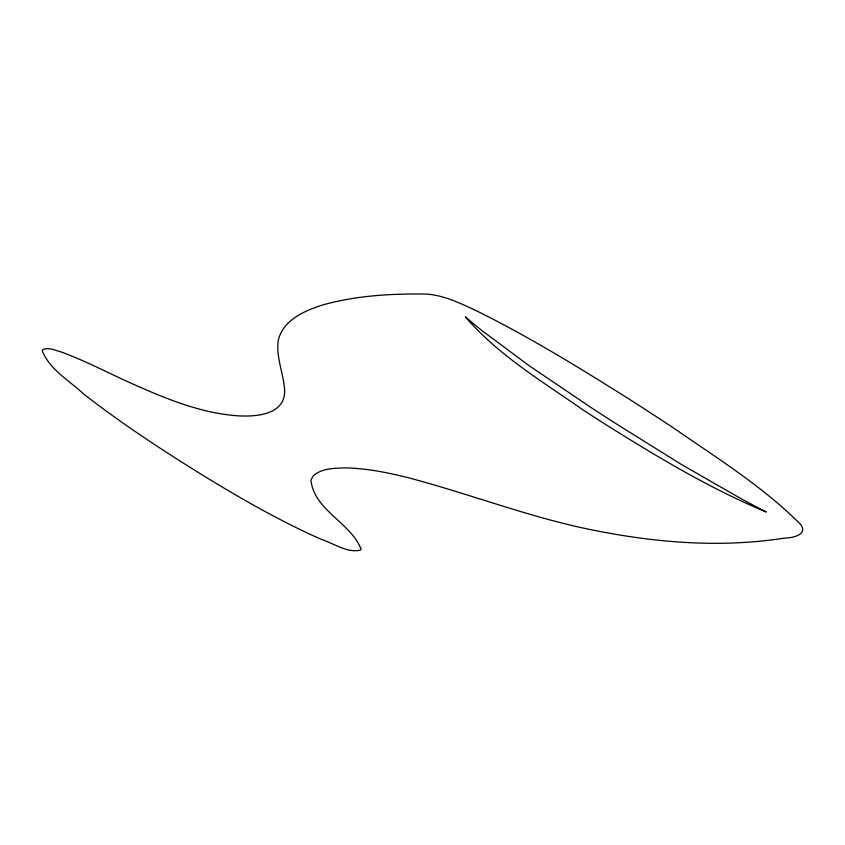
<?xml version="1.0" encoding="UTF-8"?>
<svg xmlns="http://www.w3.org/2000/svg" width="845" height="845" viewBox="0 0 845 845"><rect width="100%" height="100%" fill="white"/><g stroke="black" fill="none" stroke-linecap="round" stroke-linejoin="round"><path stroke-width="1.27" d="M284.607 389.725C285.916 417.546 249.476 417.43 229.988 415.085C195.818 411.082 163.687 397.773 132.528 383.862C108.804 373.268 85.789 360.973 61.368 352.016C55.517 350.612 48.672 346.809 42.789 349.629L42.25 350.728C49.475 369.497 69.438 380.662 83.644 393.992C121.944 423.841 162.684 450.417 203.941 475.967C241.797 499.099 280.424 521.196 320.994 539.258C333.553 543.113 346.978 553.348 360.466 550.116L361.079 549.155C351.034 522.897 313.96 510.211 310.939 480.118L313.294 475.724C322.22 468.035 334.863 468.267 345.975 467.887C367.501 468.436 388.689 472.767 409.498 478.048C466.292 493.142 521.439 514.087 578.804 527.1C646.024 541.898 716.064 548.859 784.424 538.096C795.504 538.001 811.147 532.941 797.268 521.133C760.553 485.22 716.592 457.768 674.532 428.668A990.741 274.752 25.5 0 0 621.888 394.53C574.737 364.945 527.122 335.877 477.203 311.161C461.19 303.672 444.745 295.486 426.852 294.081C391.742 293.532 356.104 295.486 322.177 305.119C304.2 310.875 282.779 320.276 278.206 340.62C275.988 357.35 283.466 373.226 284.607 389.725M766.066 511.912C709.071 488.188 656.069 456.142 603.911 423.398A524.048 145.329 25.5 0 1 582.12 409.265C541.487 380.937 497.927 354.805 465.352 316.864A405.716 112.512 25.5 0 0 482.579 331.06L529.667 366.075L592.134 408.241A1035.833 287.247 25.5 0 0 614.389 422.669L681.334 464.444L740.59 498.413A405.716 112.512 25.5 0 0 766.066 511.912"/></g></svg>
